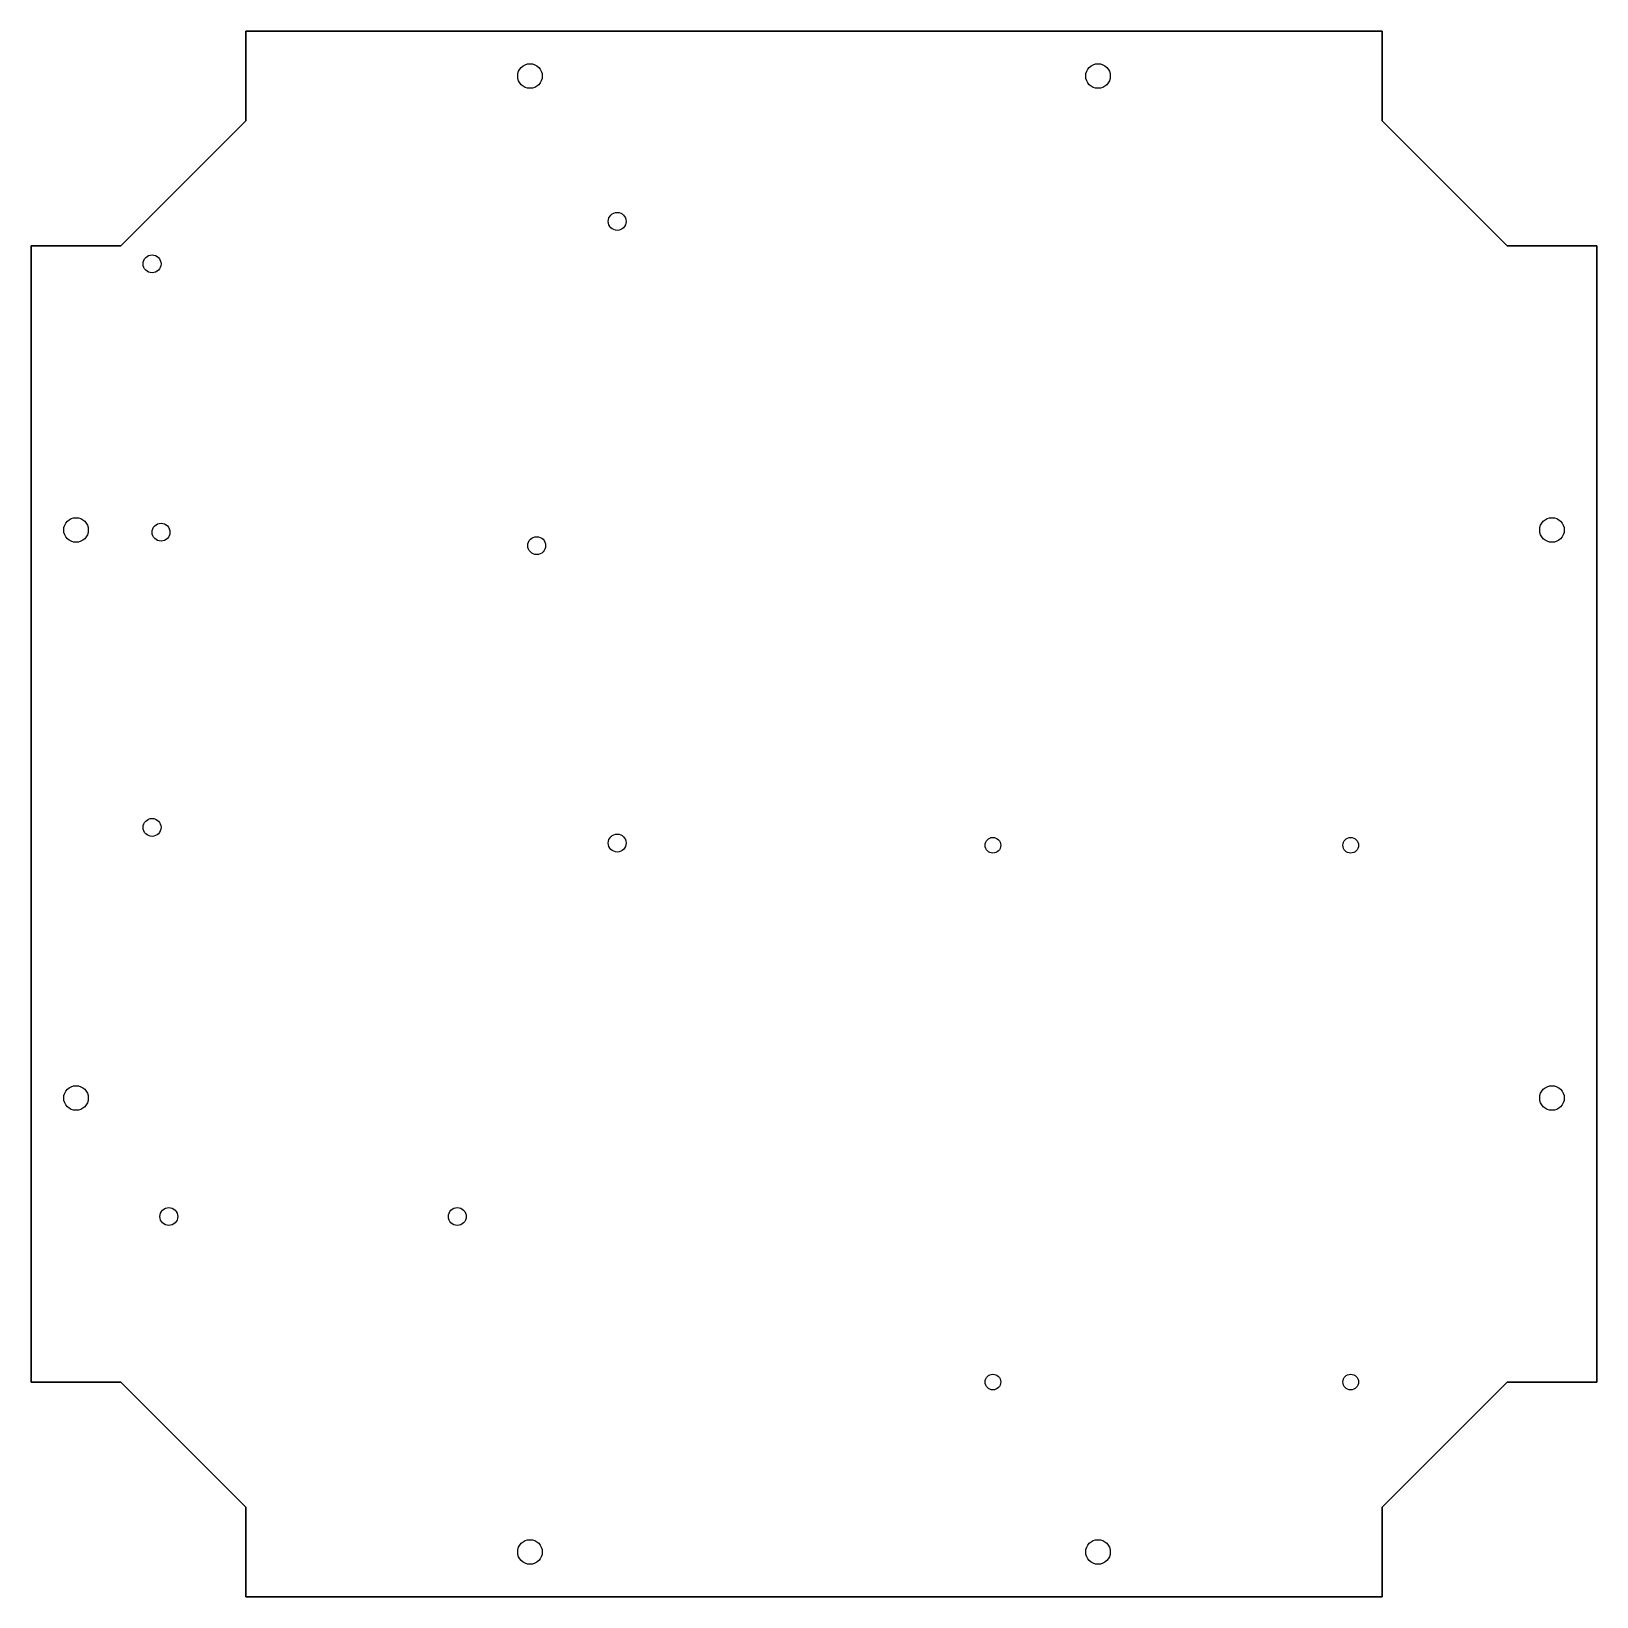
# Model space of a CAD drawing. Header units: millimetres. Extents: x 0 to 350, y -350 to 0.
import ezdxf

# ---------------------------------------------------------------- set-up
doc = ezdxf.new("R2010")
doc.units = ezdxf.units.MM
doc.layers.get('0').update_dxf_attribs({"linetype": 'CONTINUOUS'})

msp = doc.modelspace()

# ---------------------------------------------------------------- linework, layer by layer
for points in [[(350, -302), (330, -302), (302, -330), (302, -350), (48, -350), (48, -330), (20, -302), (0, -302), (0, -48), (20, -48), (48, -20), (48, 0), (302, 0), (302, -20), (330, -48), (350, -48)], [(330, -48), (302, -20), (302, 0), (48, 0), (48, -20), (20, -48), (0, -48), (0, -302), (20, -302), (48, -330), (48, -350), (302, -350), (302, -330), (330, -302), (350, -302), (350, -48)]]:
    msp.add_lwpolyline(points, close=True)
for centre, radius in [((111.5, -10), 2.75), ((111.5, -10), 2.75), ((238.5, -10), 2.75), ((238.5, -10), 2.75), ((131, -42.5), 2), ((27, -52), 2), ((10, -111.5), 2.75), ((10, -111.5), 2.75), ((29, -112), 2), ((340, -111.5), 2.75), ((340, -111.5), 2.75), ((113, -115), 2), ((27, -178), 2), ((131, -181.5), 2), ((215, -182), 1.75), ((295, -182), 1.75), ((10, -238.5), 2.75), ((10, -238.5), 2.75), ((340, -238.5), 2.75), ((340, -238.5), 2.75), ((30.75, -265), 2), ((95.25, -265), 2), ((215, -302), 1.75), ((295, -302), 1.75), ((111.5, -340), 2.75), ((111.5, -340), 2.75), ((238.5, -340), 2.75), ((238.5, -340), 2.75)]:
    msp.add_circle(centre, radius)

doc.saveas('drawing.dxf')
